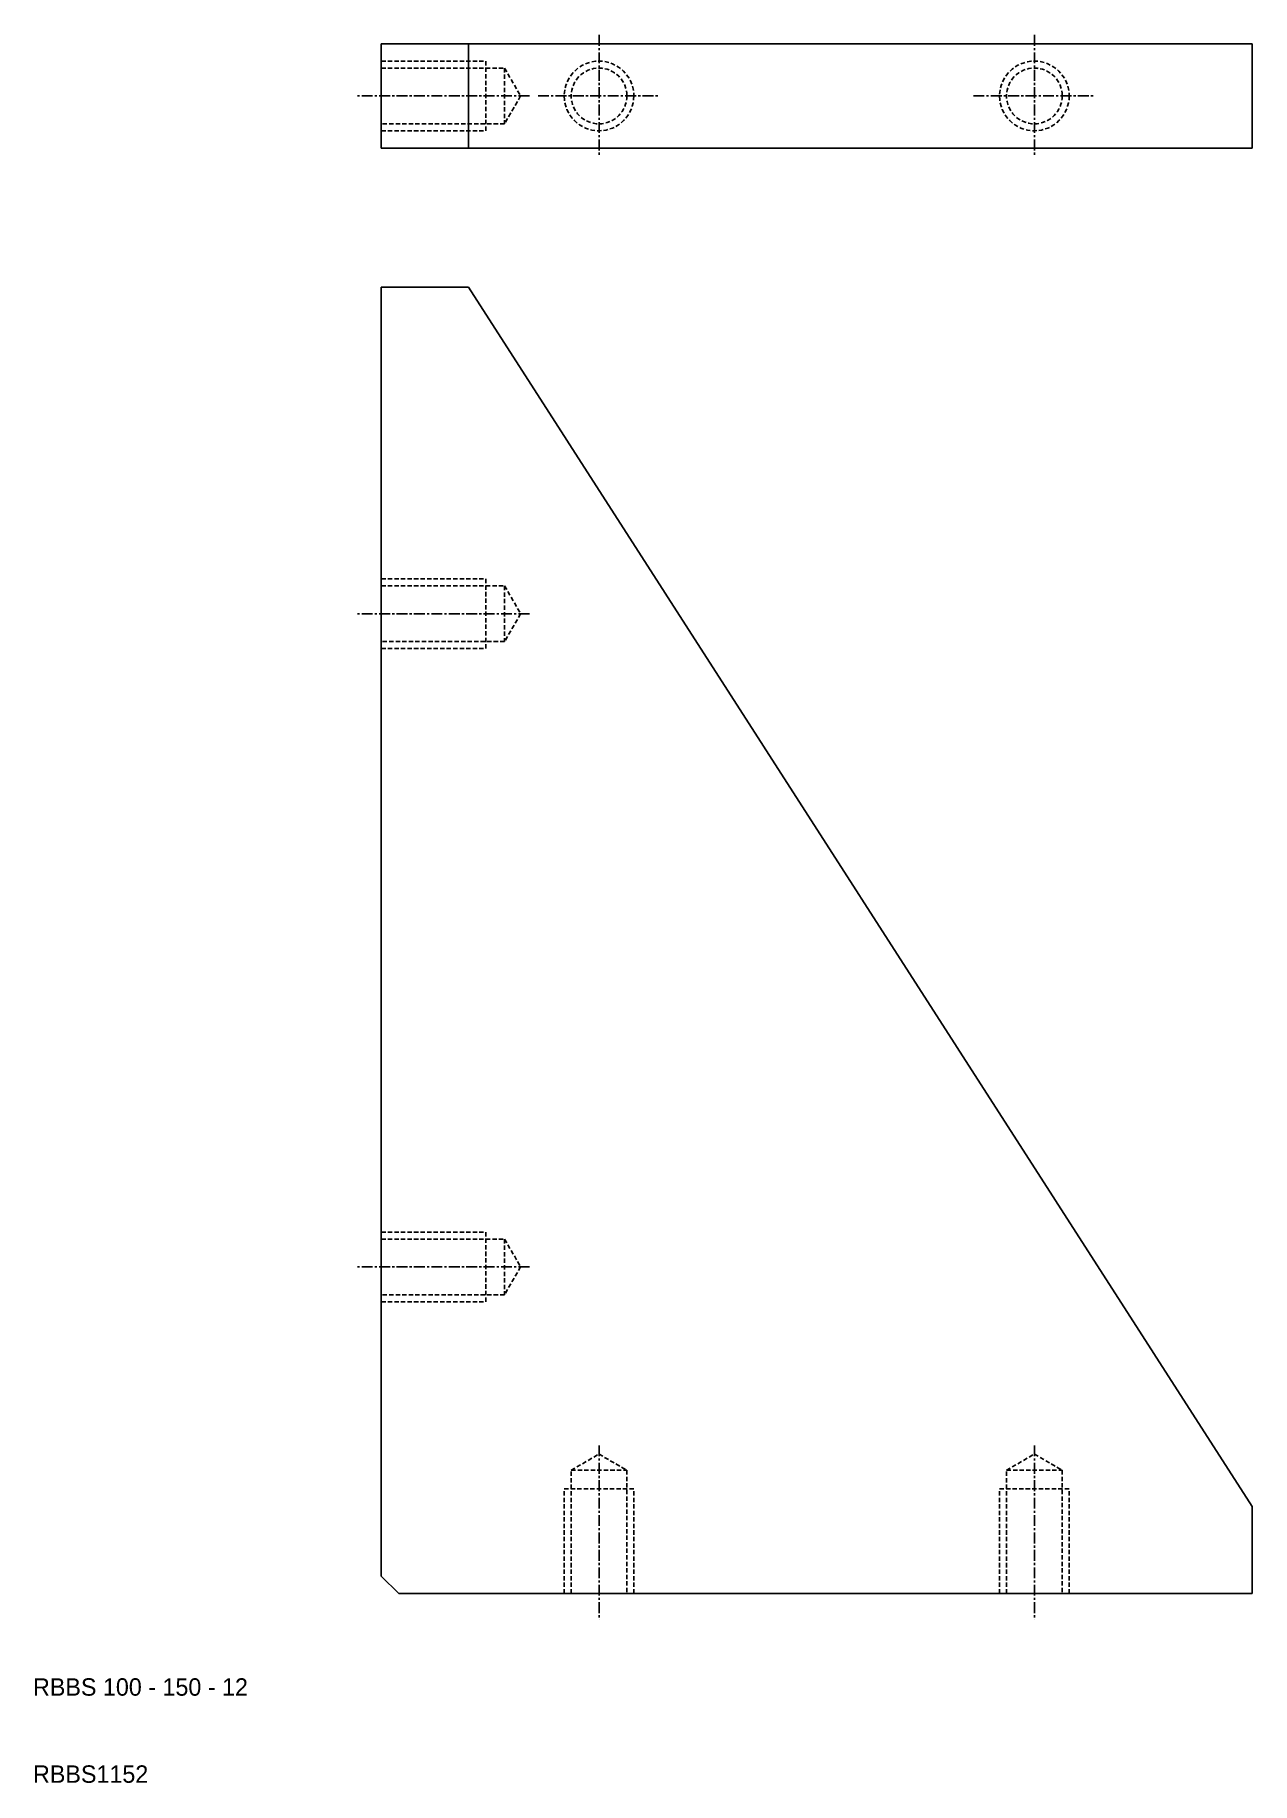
# Model space of a CAD drawing. Extents: x 11 to 151, y 11 to 212.
import ezdxf

# ---------------------------------------------------------------- set-up
doc = ezdxf.new("R2010")
doc.units = 0
doc.linetypes.add('CENTER', pattern=[2, 1.25, -0.25, 0.25, -0.25])
doc.linetypes.add('DASHED', pattern=[0.75, 0.5, -0.25])
doc.layers.get('0').update_dxf_attribs({"linetype": 'CONTINUOUS'})
doc.layers.add('CENTER', color=1, linetype='CENTER')

msp = doc.modelspace()

# ---------------------------------------------------------------- linework, layer by layer
at = {"color": 7, "linetype": 'CONTINUOUS'}
for p, q in [((51, 210.7), (151, 210.7)), ((51, 210.7), (51, 198.7)), ((61, 210.7), (61, 198.7)), ((151, 210.7), (151, 198.7)), ((151, 198.7), (51, 198.7)), ((51, 182.74), (51, 34.74)), ((51, 182.74), (61, 182.74)), ((61, 182.74), (151, 42.74)), ((151, 32.74), (151, 42.74)), ((51, 34.74), (53, 32.74)), ((53, 32.74), (151, 32.74))]:
    msp.add_line(p, q, dxfattribs=at)
at = {"color": 3, "linetype": 'DASHED'}
for p, q in [((51, 208.7), (63, 208.7)), ((51, 207.9), (65.15, 207.9)), ((63, 208.7), (63, 200.7)), ((65.15, 207.9), (65.15, 201.5)), ((65.15, 207.9), (67, 204.7)), ((67, 204.7), (65.15, 201.5)), ((65.15, 201.5), (51, 201.5)), ((51, 200.7), (63, 200.7)), ((51, 149.24), (63, 149.24)), ((63, 149.24), (63, 141.24)), ((51, 148.44), (65.15, 148.44)), ((65.15, 148.44), (65.15, 142.04)), ((65.15, 148.44), (67, 145.24)), ((67, 145.24), (65.15, 142.04)), ((65.15, 142.04), (51, 142.04)), ((51, 141.24), (63, 141.24)), ((51, 74.24), (63, 74.24)), ((51, 73.44), (65.15, 73.44)), ((63, 74.24), (63, 66.24)), ((65.15, 73.44), (65.15, 67.04)), ((65.15, 73.44), (67, 70.24)), ((67, 70.24), (65.15, 67.04)), ((65.15, 67.04), (51, 67.04)), ((51, 66.24), (63, 66.24)), ((72.8, 46.89), (76, 48.74)), ((76, 48.74), (79.2, 46.89)), ((122.8, 46.89), (126, 48.74)), ((126, 48.74), (129.2, 46.89)), ((72.8, 32.74), (72.8, 46.89)), ((72.8, 46.89), (79.2, 46.89)), ((79.2, 46.89), (79.2, 32.74)), ((122.8, 32.74), (122.8, 46.89)), ((122.8, 46.89), (129.2, 46.89)), ((129.2, 46.89), (129.2, 32.74)), ((72, 32.74), (72, 44.74)), ((72, 44.74), (80, 44.74)), ((80, 32.74), (80, 44.74)), ((122, 32.74), (122, 44.74)), ((122, 44.74), (130, 44.74)), ((130, 32.74), (130, 44.74))]:
    msp.add_line(p, q, dxfattribs=at)
for centre, radius in [((76, 204.7), 4), ((76, 204.7), 3.2), ((126, 204.7), 4), ((126, 204.7), 3.2)]:
    msp.add_circle(centre, radius, dxfattribs=at)
at = {"layer": 'CENTER', "color": 1, "linetype": 'CENTER'}
for p, q in [((76, 211.7), (76, 197.7)), ((126, 211.7), (126, 197.7)), ((68, 204.7), (48, 204.7)), ((69, 204.7), (83, 204.7)), ((119, 204.7), (133, 204.7)), ((68, 145.24), (48, 145.24)), ((68, 70.24), (48, 70.24)), ((76, 49.74), (76, 29.74)), ((126, 49.74), (126, 29.74))]:
    msp.add_line(p, q, dxfattribs=at)

# ---------------------------------------------------------------- texts
at = {"color": 7, "linetype": 'CONTINUOUS'}
for s, p in [('RBBS 100 - 150 - 12', (11, 21)), ('RBBS1152', (11, 11))]:
    msp.add_text(s, height=2, dxfattribs=at).set_placement(p)

doc.saveas('drawing.dxf')
